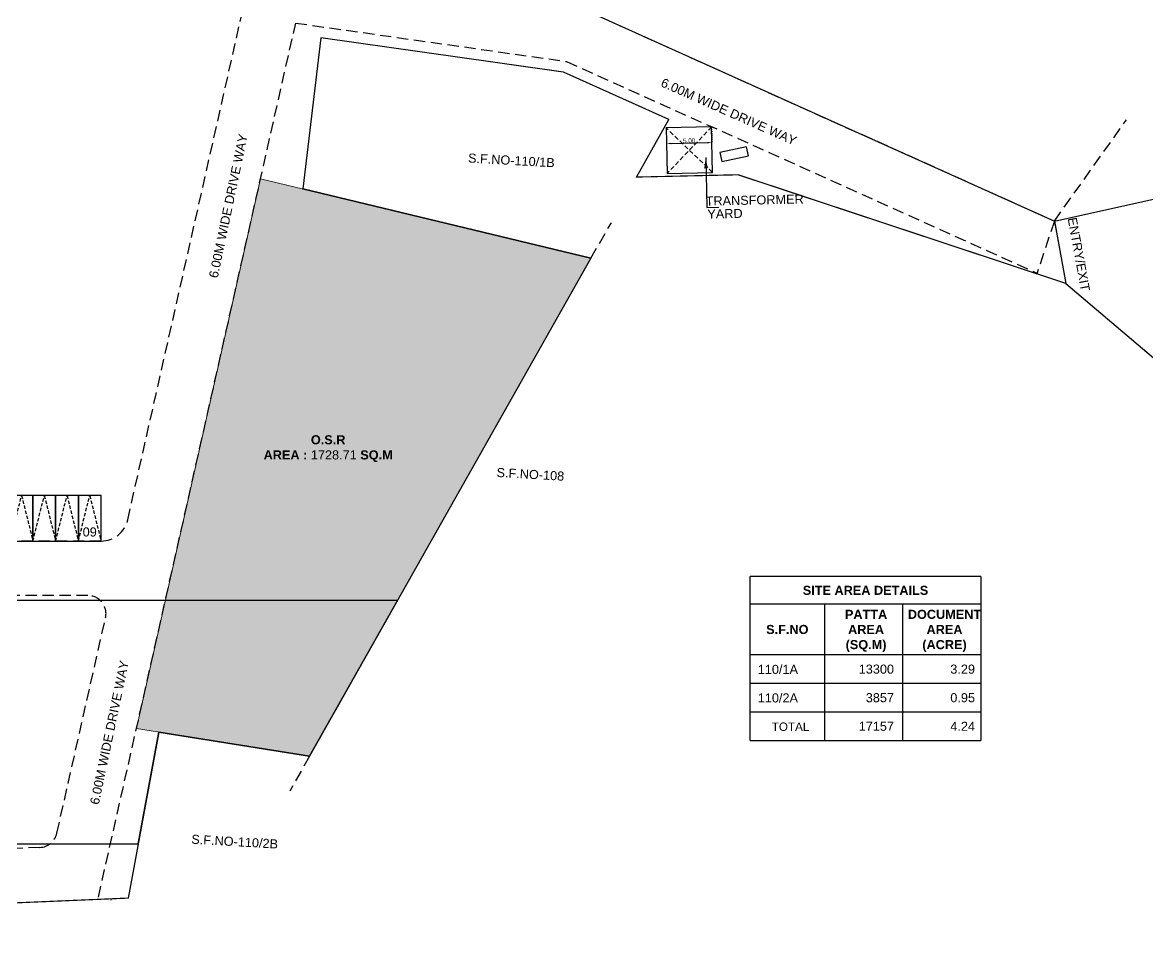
# Model space of a CAD drawing. Header units: metres. Extents: x -1744 to -758, y -4183 to -3914.
# Drawn here: x -1472.1 to -1348.3, y -4109.2 to -4007.1 of the extents above; entities that cross this region are included whole.
import ezdxf
from ezdxf.enums import TextEntityAlignment as Align

# ---------------------------------------------------------------- set-up
doc = ezdxf.new("R2010")
doc.units = ezdxf.units.M
doc.header["$PDMODE"] = 3
doc.linetypes.add('DOT2', pattern=[0.125, 0, -0.125])
doc.linetypes.add('HIDDEN', pattern=[0.375, 0.25, -0.125])
for name, color, linetype in [('BLK_1_LVL_0_SIDE_SETBACK1', 171, 'Continuous'), ('DIM-Bo', 7, 'Continuous'), ('Driveway', 43, 'Continuous'), ('LIN', 4, 'Continuous'), ('PLOT_BOUNDARY', 70, 'Continuous'), ('road', 5, 'Continuous'), ('RWH', 130, 'Continuous'), ('SURVEY NO TEXT', 55, 'Continuous'), ('TEXT', 7, 'Continuous'), ('TEXT NOTES', 200, 'Continuous'), ('TRANSFORMER_YARD_ROAD', 7, 'Continuous'), ('WALL', 7, 'Continuous')]:
    doc.layers.add(name, color=color, linetype=linetype)
for name, color, linetype, lineweight in [('Car Parking', 225, 'Continuous', 25), ('ELE-', 5, 'Continuous', 9), ('HATCH', 8, 'Continuous', 25), ('THIN LINES', 117, 'Continuous', 5), ('TRANSFORMER_YARD', 7, 'Continuous', 0)]:
    doc.layers.add(name, color=color, linetype=linetype, lineweight=lineweight)
doc.styles.add('CORPORATION', font='arial.ttf')
doc.styles.add('KK', font='arial.ttf', dxfattribs={"width": 0.75})
doc.styles.get("Standard").update_dxf_attribs({"font": 'arial.ttf'})
doc.styles.add('TITLE', font='arialbd.ttf')
doc.dimstyles.new('Dim-outter', dxfattribs={"dimtxt": 1, "dimasz": 1, "dimexe": 0, "dimexo": 0, "dimgap": 1, "dimtad": 1, "dimlfac": -1, "dimzin": 3, "dimdsep": 46, "dimtxsty": 'CORPORATION', "dimblk": 'ARCHTICK', "dimcen": 0.125, "dimclrd": 8, "dimclre": 8, "dimclrt": 256, "dimazin": 0, "dimtfac": 0.5, "dimtix": 1, "dimtmove": 2, "dimatfit": 3, "dimfxl": 0, "dimtolj": 1, "dimtzin": 0, "dimarcsym": 0})

# ---------------------------------------------------------------- blocks, each defined once
blk = doc.blocks.new('A$C49AD0117')
at = {"layer": 'Car Parking', "color": 30}
blk.add_lwpolyline([(1.25, 5), (-1.25, 5), (-1.25, 0), (1.25, 0)], close=True, dxfattribs=at)
at = {"layer": 'Car Parking', "color": 250, "linetype": 'HIDDEN', "ltscale": 1.5}
blk.add_lwpolyline([(-1.25, 0), (0, 5), (1.25, 0)], dxfattribs=at)
blk = doc.blocks.new('_ArchTick')
at = {"color": 0, "linetype": 'ByBlock', "const_width": 0.15}
blk.add_lwpolyline([(-0.5, -0.5), (0.5, 0.5)], dxfattribs=at)
blk = doc.blocks.new('*D586')
at = {"layer": 'DEFPOINTS', "color": 0}
for p in [(-1401.249986291699, -4018.677379535805), (-1396.251221184632, -4018.566260660847), (-1396.213049114304, -4020.283459591213)]:
    blk.add_point(p, dxfattribs=at)
at = {"layer": 'TRANSFORMER_YARD_ROAD', "color": 8, "linetype": 'DOT2', "lineweight": -2}
for p, q in [((-1401.249986291699, -4018.677379535805), (-1401.211814221371, -4020.394578466171)), ((-1396.251221184632, -4018.566260660847), (-1396.213049114304, -4020.283459591213))]:
    blk.add_line(p, q, dxfattribs=at)
at = {"layer": 'TRANSFORMER_YARD_ROAD', "color": 8, "lineweight": -2}
blk.add_line((-1400.711937710664, -4020.383466578675), (-1396.712925625011, -4020.294571478709), dxfattribs=at)
at = {"layer": 'TRANSFORMER_YARD_ROAD', "color": 8}
for points in [[(-1400.713789691914, -4020.30015382689), (-1400.710085729415, -4020.46677933046), (-1401.211814221371, -4020.394578466171)], [(-1396.71477760626, -4020.211258726924), (-1396.711073643761, -4020.377884230494), (-1396.213049114304, -4020.283459591213)]]:
    blk.add_solid(points, dxfattribs=at)
at = {"layer": 'TRANSFORMER_YARD_ROAD', "insert": (-1398.718105097435, -4020.083795585128), "char_height": 0.5, "attachment_point": 5, "rotation": 1.2734333505193762, "style": 'CORPORATION'}
blk.add_mtext('\\A1;5.00', dxfattribs=at)
blk = doc.blocks.new('A$C1C9B1590')
at = {"layer": 'HATCH'}
h = blk.add_hatch(dxfattribs=at)
h.set_pattern_fill('GRASS', color=250, scale=0.05)
h.set_pattern_definition([(90, (1387.113437466023, 4593.219856495108), (-0.8980256119999999, 0.8980256119999999), [0.238125, -1.557926224]), (45, (1387.113437466023, 4593.219856495108), (-0.8980256121069153, 0.8980256121069153), [0.238125, -1.031875]), (135, (1387.113437466023, 4593.219856495108), (-0.8980256121069153, -0.8980256121069151), [0.238125, -1.031875])])
h.paths.add_polyline_path([(195.9353273757369, 149.9652929890126), (159.6041302801702, 158.7041395171909), (145.9433625852498, 98.17019517368044), (164.9835931474151, 95.1181037598153)])
h.paths.add_polyline_path([(159.736622189628, 127.1346468348134), (174.4446713028613, 127.1346468348134), (174.4446713028613, 130.8790761208525), (159.736622189628, 130.8790761208525)], flags=24)
at = {"color": 0}
for p, q in [((238.8593699402938, 114.8869403216549), (213.4917497566732, 114.8869403216404)), ((213.4917497566603, 96.8396671836408), (213.4917497566732, 114.8869403216404)), ((238.8593699402938, 114.8869403216549), (238.8593699402938, 96.83966718362628)), ((238.8593699402938, 111.8613276606365), (213.4917497566732, 111.8613276606511)), ((221.6505688426498, 111.8613276606656), (221.6505688426275, 96.83966718363537)), ((230.2549693914427, 111.8613276606365), (230.2549693914432, 96.8396671836308)), ((221.6505688426498, 106.2695911358923), (213.4917497566732, 106.2695911359069)), ((238.8593699402938, 106.2695911359214), (221.6505688426498, 106.2695911358923)), ((238.8593699402938, 103.1262831519152), (213.4917497566732, 103.1262831518861)), ((238.8593699402938, 99.98297516792357), (213.4917497566732, 99.98297516789444)), ((213.4917497565427, 96.8396671836408), (238.8593699402215, 96.83966718362628))]:
    blk.add_line(p, q, dxfattribs=at)
at = {"const_width": 0.1}
blk.add_lwpolyline([(10.36311323199243, 73.77478507926934), (17.58276094504163, 150.6364578650209), (51.91580494636491, 190.486201773896), (130.6180144135787, 186.5616349215088), (194.972061805608, 177.4207058514475), (246.9574665105674, 154.0429878776667), (248.2259621029725, 147.1588816225303), (212.1563775139139, 159.1165179931668), (200.9591436740802, 158.86761171326), (204.5447397330345, 165.2213708950257), (192.9495019138039, 170.4357229062334), (166.2464694832515, 174.2286549018899), (164.2714121429662, 157.5815048901095), (195.935327375736, 149.9652929890108), (164.9835931474144, 95.11810375981442), (148.3953597656864, 97.77714743632168), (145.042249499972, 79.48188434594705), (10.36311323199243, 73.77478507926934)], dxfattribs=at)
at = {"layer": 'DIM-Bo'}
blk.add_lwpolyline([(195.935327375736, 149.9652929890108), (164.2714121429662, 157.5815048901095)], dxfattribs=at)
at = {"layer": 'Driveway', "linetype": 'HIDDEN', "ltscale": 5}
for p, q in [((144.9780947753031, 121.1488363283251), (158.8364943750339, 182.5585322396418)), ((194.9555324307714, 177.4281390736141), (246.9574665105674, 154.0429878776667)), ((141.7505268006043, 79.5907936570602), (163.4711977907639, 175.8399882986523)), ((163.4711977907641, 175.8399882986532), (193.2700658542678, 171.6073199526008)), ((193.2700658542739, 171.6073199525981), (245.0594591212578, 148.3177478755979)), ((246.9574665105674, 154.0429878776667), (245.059459121258, 148.3177478755979)), ((142.0516867530921, 118.8092423303715), (14.59321784091935, 118.8092423303715)), ((140.5944511283476, 112.8092423303751), (21.87698881459278, 112.8092423303715)), ((137.1889398182718, 86.63333301387866), (142.5453898098217, 110.3689716623448)), ((135.3226761984053, 85.07539695237938), (19.27023648446538, 80.15761375343207)), ((143.1649573446757, 79.27159742273943), (143.1947454842395, 79.40359539113524))]:
    blk.add_line(p, q, dxfattribs=at)
for centre, radius, start, end in [((142.0516867530921, 121.8092423303715), 3, 270, 347.2830180663476), ((140.5944511283476, 110.8092423303751), 2, 347.2830180663476, 90), ((135.2380011367975, 87.07360368190984), 2, 272.4264870980392, 347.2830180663476)]:
    blk.add_arc(centre, radius, start, end, dxfattribs=at)
at = {"layer": 'ELE-', "linetype": 'HIDDEN', "ltscale": 2}
for p, q in [((209.3485141619108, 159.3981412070161), (204.2386301798863, 164.2857874391234)), ((209.2373952869532, 164.3969063140816), (204.3497490548439, 159.2870223320578))]:
    blk.add_line(p, q, dxfattribs=at)
at = {"layer": 'LIN', "ltscale": 2}
blk.add_lwpolyline([(204.2386301798863, 164.2857874391234), (204.3497490548439, 159.2870223320578), (209.3485141619108, 159.3981412070161), (209.2373952869532, 164.3969063140816)], close=True, dxfattribs=at)
at = {"layer": 'road', "ltscale": 5}
blk.add_line((246.9574665105674, 154.0429878776667), (262.0837131435173, 157.3857406707211), dxfattribs=at)
at = {"layer": 'road', "linetype": 'HIDDEN', "ltscale": 5}
for p, q in [((195.935327375736, 149.9652929890108), (198.2072880621062, 153.8419725471876)), ((164.9835931474144, 95.11810375981442), (162.8127586394835, 91.27133478191628))]:
    blk.add_line(p, q, dxfattribs=at)
blk.add_lwpolyline([(246.9574665105674, 154.0429878776667), (254.8847973591828, 165.1697864258349)], dxfattribs=at)
at = {"layer": 'road', "ltscale": 5}
blk.add_lwpolyline([(248.2259621029725, 147.1588816225303), (287.7579778550489, 113.62572596897)], dxfattribs=at)
at = {"layer": 'THIN LINES'}
blk.add_lwpolyline([(195.9353273757369, 149.9652929890126), (159.6041302801702, 158.7041395171909), (145.9433625852498, 98.17019517368044), (164.9835931474151, 95.1181037598153)], close=True, dxfattribs=at)
at = {"layer": 'Car Parking'}
for p in [(133.3016867530921, 118.8092423303715), (135.8016867530921, 118.8092423303715), (138.3016867530921, 118.8092423303715), (140.8016867530921, 118.8092423303715)]:
    blk.add_blockref('A$C49AD0117', p, dxfattribs=at)
at = {"layer": 'SURVEY NO TEXT', "style": 'KK'}
for s, p in [('S.F.NO-110/1B', (182.4100905533537, 160.4919439011992)), ('S.F.NO-108', (185.5486516822479, 125.8688327260106)), ('S.F.NO-110/2B', (151.9611994662241, 85.48703096555072))]:
    blk.add_text(s, height=1, rotation=356.7392001239064, dxfattribs=at).set_placement(p)
at = {"layer": 'TEXT', "style": 'KK'}
blk.add_text('TOTAL', height=0.9182975156327204, dxfattribs=at).set_placement((219.9932726769864, 98.36665376997826), align=Align.MIDDLE_RIGHT)
at = {"layer": 'TEXT', "insert": (167.0411924488367, 128.9809406047088), "char_height": 1, "width": 24.37240183027019, "attachment_point": 5, "style": 'TITLE'}
blk.add_mtext('\\pt50;O.S.R\\PAREA : {\\fArial|b0|i0|c0|p34;1728.71 }SQ.M', dxfattribs=at)
at = {"layer": 'TEXT', "color": 0, "char_height": 1, "style": 'KK'}
for s, width, insert, attachment_point in [('{\\fArial|b1|i0|c0|p34;\\W1;SITE AREA DETAILS}', 67.65599856677727, (226.1755598484835, 113.3741339911384), 5), ('{\\W1;13300}', 8.628884401425239, (229.3095578814339, 104.6979371438965), 6), ('{\\W1;3.29}', 8.628884401425239, (238.2257370125101, 104.6979371438965), 6), ('{\\W1;3857}', 8.628884401425239, (229.3095578814339, 101.5546291598903), 6), ('{\\W1;0.95}', 8.628884401425239, (238.2257370125101, 101.5546291599048), 6), ('{\\W1;17157}', 8.628884401425239, (229.3095578813616, 98.41132117536019), 6), ('{\\W1;4.24}', 8.628884401425239, (238.2257370124378, 98.41132117565122), 6)]:
    blk.add_mtext_dynamic_manual_height_columns(s, width=width, gutter_width=5, heights=[0], dxfattribs=dict(at, insert=insert, attachment_point=attachment_point))
at = {"layer": 'TEXT', "color": 0, "char_height": 1, "style": 'TITLE'}
for s, insert, width, attachment_point in [('PATTA\\PAREA\\P(SQ.M)', (226.2355264659802, 108.9201391391862), 9.690397760979787, 5), ('DOCUMENT\\PAREA\\P(ACRE)', (234.8689482481516, 108.9201391391716), 6.90690840638454, 5), ('S.F.NO', (217.5711592996906, 109.065459398279), 6.90690840638454, 5), ('{\\fArial|b0|i0|c0|p34;110/1A}', (214.3182047480898, 104.6723755209705), 6.90690840638454, 4), ('{\\fArial|b0|i0|c0|p34;110/2A}', (214.3182047480898, 101.5290675369642), 6.90690840638454, 4)]:
    blk.add_mtext(s, dxfattribs=dict(at, insert=insert, width=width, attachment_point=attachment_point))
at = {"layer": 'TEXT NOTES'}
for s, rotation, p in [(' 6.00M WIDE DRIVE WAY', 336.0120770976783, (203.2000971613929, 169.0669951307227)), ('6.00M WIDE DRIVE WAY', 78.14670387373198, (154.8790990380262, 147.6965873260369)), ('TRANSFORMER', 1.273433350529087, (208.5978144955566, 155.7317963394216)), ('YARD', 1.273433350529087, (208.7793692220018, 154.3078836147515)), ('ENTRY/EXIT', 280.4404598154604, (248.4160798764731, 154.3353771923011)), ('6.00M WIDE DRIVE WAY', 78.14670387373198, (141.795235445624, 89.71903524490428))]:
    blk.add_text(s, height=1, rotation=rotation, dxfattribs=at).set_placement(p)
blk.add_text('09', height=0.9999999999999998, dxfattribs=at).set_placement((140.8016867530921, 119.8092423303715), align=Align.MIDDLE_CENTER)
at = {"layer": 'TEXT NOTES', "color": 250}
blk.add_leader([(208.5931236913943, 161.0262879618931), (208.7150718267071, 155.5403605359442), (210.0433886191772, 155.5698880421178)], dimstyle='Dim-outter', override={"dimasz": 1.199999999999999, "dimtad": 0, "dimfxl": 0, "dimfxlon": 1}, dxfattribs=at)

msp = doc.modelspace()

# ---------------------------------------------------------------- linework, layer by layer
at = {"layer": 'BLK_1_LVL_0_SIDE_SETBACK1', "color": 171}
msp.add_lwpolyline([(-1430.830356605261, -4070.701329931957), (-1475.536345827389, -4070.701329931957), (-1475.536345827389, -4097.508221247836), (-1459.35163915404, -4097.508221247836), (-1457.093256705899, -4085.186019538606), (-1440.50502332417, -4087.845063215113)], close=True, dxfattribs=at)
at = {"layer": 'PLOT_BOUNDARY', "color": 70}
msp.add_lwpolyline([(-1595.125503239593, -4109.188381895658), (-1587.905855526544, -4032.326709109907), (-1553.57281152522, -3992.476965201032), (-1474.870602058007, -3996.401532053418), (-1410.533084040775, -4005.535027901319), (-1358.531149961018, -4028.920179097259), (-1357.262654368613, -4035.804285352398), (-1393.332238957672, -4023.846648981761), (-1404.529472797505, -4024.095555261668), (-1400.943876738551, -4017.741796079902), (-1412.539114557782, -4012.527444068695), (-1439.242146988334, -4008.734512073035), (-1441.217204328619, -4025.381662084818), (-1409.553289095849, -4032.997873985916), (-1440.50502332417, -4087.845063215113), (-1457.093256705899, -4085.186019538606), (-1460.446366971613, -4103.481282628981)], close=True, dxfattribs=at)
at = {"layer": 'RWH', "color": 4}
msp.add_lwpolyline([(-1392.394763793108, -4020.757431563252), (-1395.32662485323, -4021.393191521194), (-1395.114704867249, -4022.370478541237), (-1392.182843807127, -4021.734718583295)], close=True, dxfattribs=at)
at = {"layer": 'TRANSFORMER_YARD', "color": 7}
msp.add_lwpolyline([(-1401.249986291699, -4018.677379535804), (-1401.138867416741, -4023.67614464287), (-1396.140102309675, -4023.565025767911), (-1396.251221184632, -4018.566260660846)], close=True, dxfattribs=at)

# ---------------------------------------------------------------- block references
at = {"layer": 'WALL'}
msp.add_blockref('A$C1C9B1590', (-1605.488616471586, -4182.963166974928), dxfattribs=at)

# ---------------------------------------------------------------- dimensions: what is measured, and where the dimension line sits
at = {"layer": 'TRANSFORMER_YARD_ROAD', "color": 7}
dim = msp.add_aligned_dim(p1=(-1401.249986291699, -4018.677379535804), p2=(-1396.251221184632, -4018.566260660846), distance=-1.7176231465040872, dimstyle='Dim-outter', override={"dimtxt": 0.5, "dimasz": 0.5, "dimgap": 0, "dimpost": '\\X', "dimsah": 1}, dxfattribs=at)
dim.commit()
dim.dimension.update_dxf_attribs({"geometry": '*D586', "text_midpoint": (-1398.718105097435, -4020.083795585128)})

doc.saveas('drawing.dxf')
